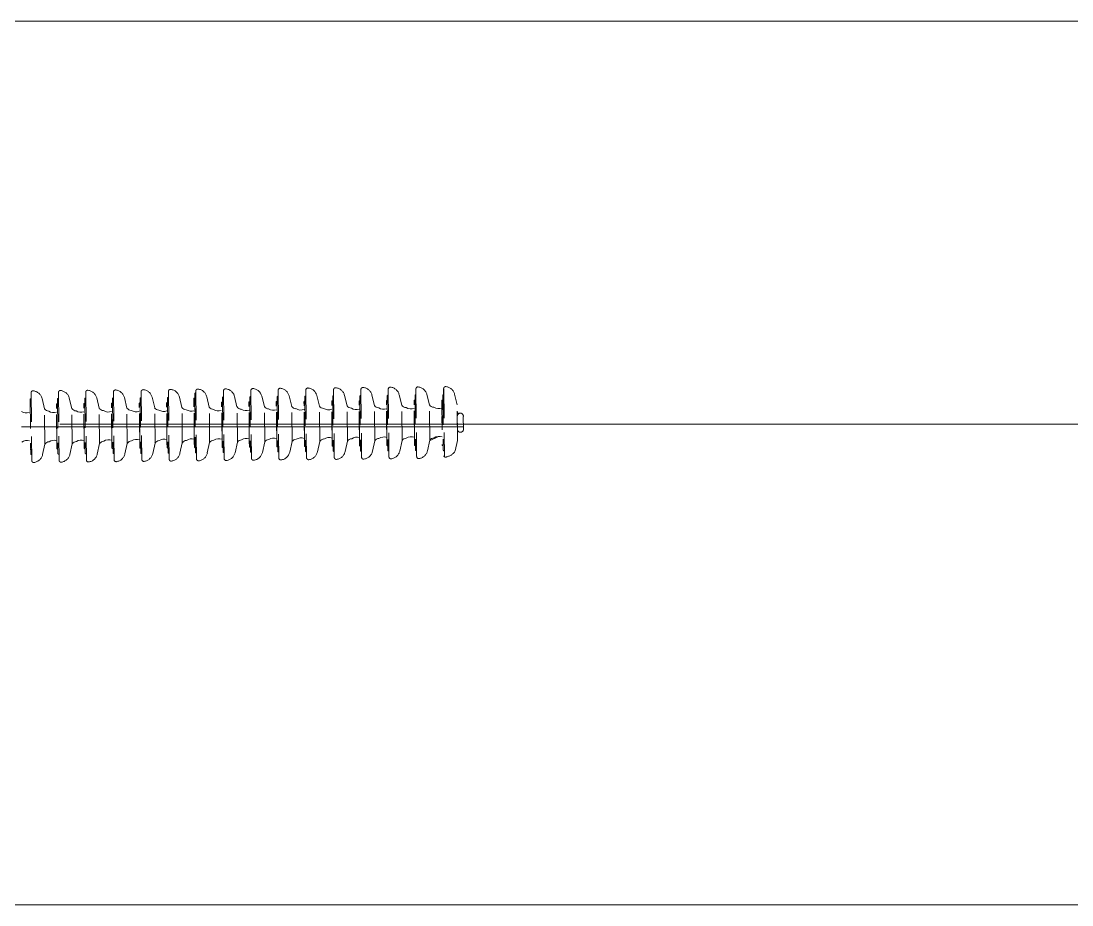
# Model space of a CAD drawing. Header units: inches. Extents: x 3989 to 4711, y 2881 to 3348.
# Drawn here: x 4450.72 to 4468.74, y 3053.97 to 3069.12 of the extents above; entities that cross this region are included whole.
import ezdxf

# ---------------------------------------------------------------- set-up
doc = ezdxf.new("R2010")
doc.units = ezdxf.units.IN
doc.header["$MEASUREMENT"] = 0
doc.linetypes.add('DASHED', pattern=[0.75, 0.5, -0.25])
doc.layers.add('COTAS', color=4, linetype='Continuous')
doc.layers.add('medidas', color=3, linetype='Continuous')

# ---------------------------------------------------------------- blocks, each defined once
blk = doc.blocks.new('*U13')
at = {"color": 0, "linetype": 'DASHED', "lineweight": 0}
for p, q in [((-124.555, -90.39), (-124.599, -90.569)), ((-124.367, -90.294), (-124.379, -91.453)), ((-124.368, -90.3), (-124.379, -91.46)), ((-124.351, -90.412), (-124.361, -91.349)), ((-124.08, -90.395), (-124.124, -90.574)), ((-123.892, -90.298), (-123.904, -91.458)), ((-123.885, -90.401), (-123.893, -90.401)), ((-123.876, -90.41), (-123.886, -91.347)), ((-123.605, -90.399), (-123.649, -90.578)), ((-123.417, -90.303), (-123.429, -91.463)), ((-123.41, -90.406), (-123.418, -90.406)), ((-123.401, -90.415), (-123.411, -91.352)), ((-123.137, -90.404), (-123.18, -90.583)), ((-122.949, -90.308), (-122.961, -91.468)), ((-122.941, -90.411), (-122.95, -90.411)), ((-122.933, -90.42), (-122.942, -91.357)), ((-122.668, -90.409), (-122.712, -90.588)), ((-122.481, -90.313), (-122.492, -91.473)), ((-122.473, -90.416), (-122.482, -90.416)), ((-122.193, -90.414), (-122.237, -90.593)), ((-122.006, -90.318), (-122.017, -91.477)), ((-121.998, -90.42), (-122.007, -90.42)), ((-121.718, -90.418), (-121.762, -90.597)), ((-121.53, -90.322), (-121.542, -91.482)), ((-121.062, -90.327), (-121.074, -91.487)), ((-120.594, -90.332), (-120.606, -91.492)), ((-120.594, -90.332), (-120.606, -91.492)), ((-120.119, -90.336), (-120.131, -91.496)), ((-120.119, -90.336), (-120.131, -91.496)), ((-120.11, -90.368), (-120.119, -90.368)), ((-120.102, -90.377), (-120.111, -91.314)), ((-119.65, -90.341), (-119.662, -91.501)), ((-119.182, -90.346), (-119.194, -91.506)), ((-118.707, -90.351), (-118.719, -91.511)), ((-118.232, -90.356), (-118.244, -91.515)), ((-117.764, -90.361), (-117.775, -91.52)), ((-117.295, -90.365), (-117.307, -91.525)), ((-124.605, -91.18), (-124.599, -90.569)), ((-124.335, -90.5), (-124.343, -91.261)), ((-124.13, -91.179), (-124.124, -90.574)), ((-123.868, -90.49), (-123.877, -90.49)), ((-123.867, -91.175), (-123.86, -90.57)), ((-123.655, -91.183), (-123.649, -90.578)), ((-123.393, -90.494), (-123.402, -90.494)), ((-123.391, -91.179), (-123.385, -90.574)), ((-123.186, -91.188), (-123.18, -90.583)), ((-122.925, -90.499), (-122.934, -90.499)), ((-122.923, -91.184), (-122.917, -90.579)), ((-122.718, -91.193), (-122.712, -90.588)), ((-122.465, -90.424), (-122.474, -91.361)), ((-122.457, -90.504), (-122.465, -90.504)), ((-122.455, -91.189), (-122.449, -90.584)), ((-122.243, -91.198), (-122.237, -90.593)), ((-121.989, -90.429), (-121.999, -91.366)), ((-121.982, -90.509), (-121.99, -90.509)), ((-121.98, -91.194), (-121.974, -90.589)), ((-121.768, -91.202), (-121.762, -90.597)), ((-121.523, -90.425), (-121.531, -90.425)), ((-121.514, -90.434), (-121.524, -91.371)), ((-121.506, -90.513), (-121.515, -90.513)), ((-121.505, -91.198), (-121.499, -90.593)), ((-121.25, -90.423), (-121.294, -90.602)), ((-121.055, -90.43), (-121.063, -90.43)), ((-121.046, -90.439), (-121.055, -91.376)), ((-121.038, -90.518), (-121.047, -90.518)), ((-121.036, -91.203), (-121.03, -90.598)), ((-120.782, -90.428), (-120.825, -90.607)), ((-120.586, -90.435), (-120.595, -90.435)), ((-120.578, -90.444), (-120.587, -91.381)), ((-120.578, -90.444), (-120.587, -91.381)), ((-120.306, -90.433), (-120.35, -90.611)), ((-120.103, -90.448), (-120.112, -91.385)), ((-119.838, -90.438), (-119.882, -90.617)), ((-119.643, -90.444), (-119.652, -90.444)), ((-119.634, -90.453), (-119.644, -91.39)), ((-119.626, -90.533), (-119.635, -90.533)), ((-119.37, -90.442), (-119.414, -90.621)), ((-119.175, -90.449), (-119.183, -90.449)), ((-119.166, -90.458), (-119.176, -91.395)), ((-119.158, -90.537), (-119.167, -90.537)), ((-118.895, -90.447), (-118.938, -90.626)), ((-118.699, -90.454), (-118.708, -90.454)), ((-118.691, -90.463), (-118.7, -91.4)), ((-118.683, -90.542), (-118.692, -90.542)), ((-118.42, -90.452), (-118.463, -90.631)), ((-118.224, -90.458), (-118.233, -90.458)), ((-118.216, -90.467), (-118.225, -91.404)), ((-118.208, -90.547), (-118.217, -90.547)), ((-117.951, -90.457), (-117.995, -90.636)), ((-117.756, -90.463), (-117.765, -90.463)), ((-117.748, -90.472), (-117.757, -91.409)), ((-117.74, -90.552), (-117.748, -90.552)), ((-117.483, -90.462), (-117.527, -90.64)), ((-117.288, -90.468), (-117.296, -90.468)), ((-117.279, -90.477), (-117.289, -91.414)), ((-124.704, -90.772), (-124.707, -90.995)), ((-124.601, -90.773), (-124.603, -90.996)), ((-124.338, -90.769), (-124.34, -90.992)), ((-123.862, -90.767), (-123.865, -90.991)), ((-123.387, -90.771), (-123.39, -90.995)), ((-122.919, -90.777), (-122.921, -91)), ((-121.3, -91.207), (-121.294, -90.602)), ((-120.831, -91.212), (-120.825, -90.607)), ((-120.568, -91.208), (-120.562, -90.603)), ((-120.356, -91.217), (-120.35, -90.611)), ((-120.093, -91.213), (-120.087, -90.607)), ((-119.888, -91.222), (-119.882, -90.617)), ((-119.625, -91.218), (-119.619, -90.613)), ((-119.42, -91.226), (-119.414, -90.621)), ((-119.157, -91.222), (-119.15, -90.617)), ((-118.945, -91.231), (-118.938, -90.626)), ((-118.681, -91.227), (-118.675, -90.622)), ((-118.469, -91.236), (-118.463, -90.631)), ((-118.206, -91.232), (-118.2, -90.627)), ((-118.001, -91.241), (-117.995, -90.636)), ((-117.738, -91.237), (-117.732, -90.632)), ((-117.533, -91.246), (-117.527, -90.64)), ((-122.451, -90.781), (-122.453, -91.005)), ((-121.976, -90.786), (-121.978, -91.01)), ((-121.501, -90.791), (-121.503, -91.014)), ((-121.032, -90.796), (-121.035, -91.019)), ((-120.564, -90.8), (-120.566, -91.024)), ((-120.089, -90.805), (-120.091, -91.028)), ((-119.621, -90.81), (-119.623, -91.034)), ((-119.152, -90.815), (-119.155, -91.038)), ((-118.677, -90.82), (-118.68, -91.043)), ((-118.202, -90.824), (-118.204, -91.048)), ((-117.734, -90.829), (-117.736, -91.053)), ((-124.565, -91.36), (-124.605, -91.18)), ((-124.351, -91.269), (-124.36, -91.269)), ((-124.09, -91.358), (-124.13, -91.179)), ((-123.876, -91.268), (-123.885, -91.268)), ((-123.615, -91.363), (-123.655, -91.183)), ((-123.401, -91.272), (-123.41, -91.272)), ((-123.146, -91.368), (-123.186, -91.188)), ((-122.933, -91.277), (-122.941, -91.277)), ((-122.678, -91.373), (-122.718, -91.193)), ((-122.465, -91.282), (-122.473, -91.282)), ((-122.203, -91.377), (-122.243, -91.198)), ((-121.989, -91.287), (-121.998, -91.287)), ((-121.728, -91.382), (-121.768, -91.202)), ((-121.514, -91.291), (-121.523, -91.291)), ((-121.26, -91.387), (-121.3, -91.207)), ((-121.046, -91.296), (-121.055, -91.296)), ((-120.791, -91.392), (-120.831, -91.212)), ((-120.578, -91.301), (-120.586, -91.301)), ((-120.316, -91.396), (-120.356, -91.217)), ((-120.103, -91.306), (-120.111, -91.305)), ((-119.848, -91.401), (-119.888, -91.222)), ((-119.634, -91.311), (-119.643, -91.311)), ((-119.38, -91.406), (-119.42, -91.226)), ((-119.166, -91.315), (-119.175, -91.315)), ((-118.905, -91.411), (-118.945, -91.231)), ((-118.691, -91.32), (-118.7, -91.32)), ((-118.429, -91.415), (-118.469, -91.236)), ((-117.961, -91.421), (-118.001, -91.241)), ((-117.493, -91.425), (-117.533, -91.246)), ((-124.37, -91.357), (-124.378, -91.357)), ((-123.894, -91.356), (-123.903, -91.356)), ((-123.419, -91.36), (-123.428, -91.36)), ((-122.951, -91.365), (-122.96, -91.365)), ((-122.483, -91.37), (-122.491, -91.37)), ((-122.008, -91.375), (-122.016, -91.375)), ((-121.532, -91.379), (-121.541, -91.379)), ((-121.064, -91.384), (-121.073, -91.384)), ((-120.596, -91.389), (-120.605, -91.389)), ((-120.121, -91.394), (-120.129, -91.393)), ((-119.653, -91.399), (-119.661, -91.399)), ((-119.184, -91.403), (-119.193, -91.403)), ((-118.709, -91.408), (-118.718, -91.408)), ((-118.234, -91.413), (-118.243, -91.413)), ((-118.216, -91.325), (-118.224, -91.325)), ((-117.766, -91.418), (-117.774, -91.418)), ((-117.748, -91.33), (-117.756, -91.33)), ((-117.298, -91.423), (-117.306, -91.422)), ((-117.279, -91.335), (-117.288, -91.334))]:
    blk.add_line(p, q, dxfattribs=at)
at = {"color": 0, "lineweight": 0}
for p, q in [((-123.86, -90.498), (-123.86, -90.57)), ((-123.385, -90.503), (-123.385, -90.574)), ((-122.916, -90.508), (-122.917, -90.579)), ((-122.448, -90.513), (-122.449, -90.584)), ((-121.973, -90.518), (-121.974, -90.589)), ((-121.498, -90.522), (-121.499, -90.593)), ((-121.03, -90.527), (-121.03, -90.598)), ((-120.561, -90.532), (-120.562, -90.603)), ((-120.086, -90.536), (-120.087, -90.607)), ((-120.085, -90.465), (-120.086, -90.536)), ((-119.618, -90.541), (-119.619, -90.613)), ((-119.15, -90.546), (-119.15, -90.617)), ((-118.675, -90.551), (-118.675, -90.622)), ((-118.199, -90.555), (-118.2, -90.627)), ((-117.731, -90.561), (-117.732, -90.632)), ((-124.276, -91.112), (-124.127, -91.191)), ((-123.867, -91.175), (-123.867, -91.259)), ((-123.391, -91.179), (-123.392, -91.264)), ((-122.923, -91.184), (-122.924, -91.269)), ((-122.455, -91.189), (-122.456, -91.273)), ((-121.98, -91.194), (-121.981, -91.278)), ((-121.505, -91.198), (-121.506, -91.283)), ((-121.036, -91.203), (-121.037, -91.288)), ((-120.568, -91.208), (-120.569, -91.293)), ((-120.093, -91.213), (-120.094, -91.297)), ((-119.625, -91.218), (-119.626, -91.302)), ((-119.157, -91.222), (-119.157, -91.307)), ((-118.681, -91.227), (-118.682, -91.312)), ((-118.206, -91.232), (-118.207, -91.316)), ((-117.738, -91.237), (-117.739, -91.321))]:
    blk.add_line(p, q, dxfattribs=at)
at = {"lineweight": 0}
blk.add_line((-117.786, -90.9), (-168.36, -90.9), dxfattribs=at)
at = {"color": 0, "lineweight": 0}
blk.add_lwpolyline([(-124.621, -90.724), (-124.6, -90.685)], dxfattribs=at)
at = {"color": 0, "linetype": 'DASHED', "lineweight": 0}
for centre, radius, start, end in [((-124.387, -90.431), 0.173, 96.1367, 166.2887), ((-124.402, -90.293), 0.0346, 359.4188, 96.1367), ((-124.36, -90.41), 0.00864, 359.4188, 89.4188), ((-123.912, -90.436), 0.173, 96.1367, 166.2887), ((-123.927, -90.298), 0.0346, 359.4188, 96.1367), ((-123.885, -90.41), 0.00864, 359.4188, 89.4188), ((-123.437, -90.44), 0.173, 96.1367, 166.2887), ((-123.452, -90.303), 0.0346, 359.4188, 96.1367), ((-123.41, -90.414), 0.00864, 359.4188, 89.4188), ((-122.969, -90.445), 0.173, 96.1367, 166.2887), ((-122.984, -90.308), 0.0346, 359.4188, 96.1367), ((-122.941, -90.42), 0.00864, 359.4188, 89.4188), ((-122.5, -90.45), 0.173, 96.1367, 166.2887), ((-122.515, -90.312), 0.0346, 359.4188, 96.1367), ((-122.473, -90.424), 0.00864, 359.4188, 89.4188), ((-122.025, -90.455), 0.173, 96.1367, 166.2887), ((-122.04, -90.317), 0.0346, 359.4188, 96.1367), ((-121.998, -90.429), 0.00864, 359.4188, 89.4188), ((-121.55, -90.459), 0.173, 96.1367, 166.2887), ((-121.565, -90.322), 0.0346, 359.4188, 96.1367), ((-121.082, -90.464), 0.173, 96.1367, 166.2887), ((-121.097, -90.327), 0.0346, 359.4188, 96.1367), ((-120.614, -90.469), 0.173, 96.1367, 166.2887), ((-120.628, -90.332), 0.0346, 359.4188, 96.1367), ((-120.139, -90.474), 0.173, 96.1367, 166.2887), ((-120.153, -90.336), 0.0346, 359.4188, 96.1367), ((-120.111, -90.377), 0.00864, 359.4188, 89.4188), ((-119.67, -90.479), 0.173, 96.1367, 166.2887), ((-119.685, -90.341), 0.0346, 359.4188, 96.1367), ((-119.202, -90.483), 0.173, 96.1367, 166.2887), ((-119.217, -90.346), 0.0346, 359.4188, 96.1367), ((-118.727, -90.488), 0.173, 96.1367, 166.2887), ((-118.742, -90.351), 0.0346, 359.4188, 96.1367), ((-118.252, -90.493), 0.173, 96.1367, 166.2887), ((-118.267, -90.355), 0.0346, 359.4188, 96.1367), ((-117.783, -90.498), 0.173, 96.1367, 166.2887), ((-117.798, -90.36), 0.0346, 359.4188, 96.1367), ((-117.315, -90.503), 0.173, 96.1367, 166.2887), ((-117.33, -90.365), 0.0346, 359.4188, 96.1367), ((-124.344, -90.5), 0.00864, 359.4188, 89.4188), ((-123.868, -90.498), 0.00864, 359.4188, 89.4188), ((-123.393, -90.503), 0.00864, 359.4188, 89.4188), ((-122.925, -90.508), 0.00864, 359.4188, 89.4188), ((-122.457, -90.513), 0.00864, 359.4188, 89.4188), ((-121.982, -90.517), 0.00864, 359.4188, 89.4188), ((-121.523, -90.434), 0.00864, 359.4188, 89.4188), ((-121.506, -90.522), 0.00864, 359.4188, 89.4188), ((-121.055, -90.439), 0.00864, 359.4188, 89.4188), ((-121.038, -90.527), 0.00864, 359.4188, 89.4188), ((-120.586, -90.443), 0.00864, 359.4188, 89.4188), ((-120.57, -90.532), 0.00864, 359.4188, 89.4188), ((-120.094, -90.465), 0.00864, 359.4188, 89.4188), ((-119.643, -90.453), 0.00864, 359.4188, 89.4188), ((-119.627, -90.541), 0.00864, 359.4188, 89.4188), ((-119.175, -90.458), 0.00864, 359.4188, 89.4188), ((-119.158, -90.546), 0.00864, 359.4188, 89.4188), ((-118.7, -90.463), 0.00864, 359.4188, 89.4188), ((-118.683, -90.551), 0.00864, 359.4188, 89.4188), ((-118.224, -90.467), 0.00864, 359.4188, 89.4188), ((-118.208, -90.555), 0.00864, 359.4188, 89.4188), ((-117.756, -90.472), 0.00864, 359.4188, 89.4188), ((-117.74, -90.561), 0.00864, 359.4188, 89.4188), ((-117.288, -90.477), 0.00864, 359.4188, 89.4188), ((-124.653, -90.766), 0.0522, 352.1235, 186.7141), ((-124.655, -90.989), 0.0522, 172.1235, 6.7141), ((-124.351, -91.261), 0.00864, 269.4188, 359.4188), ((-123.876, -91.259), 0.00864, 269.4188, 359.4188), ((-123.401, -91.263), 0.00864, 269.4188, 359.4188), ((-122.933, -91.269), 0.00864, 269.4188, 359.4188), ((-122.464, -91.273), 0.00864, 269.4188, 359.4188), ((-121.989, -91.278), 0.00864, 269.4188, 359.4188), ((-121.514, -91.283), 0.00864, 269.4188, 359.4188), ((-121.046, -91.288), 0.00864, 269.4188, 359.4188), ((-120.578, -91.292), 0.00864, 269.4188, 359.4188), ((-120.103, -91.297), 0.00864, 269.4188, 359.4188), ((-119.634, -91.302), 0.00864, 269.4188, 359.4188), ((-119.166, -91.307), 0.00864, 269.4188, 359.4188), ((-118.691, -91.312), 0.00864, 269.4188, 359.4188), ((-118.216, -91.316), 0.00864, 269.4188, 359.4188), ((-117.748, -91.321), 0.00864, 269.4188, 359.4188), ((-124.383, -91.255), 0.21, 210.153, 260.354), ((-124.4, -91.433), 0.0346, 237.726, 334.4439), ((-124.37, -91.349), 0.00864, 269.4188, 359.4188), ((-123.921, -91.321), 0.173, 192.5488, 262.7008), ((-123.939, -91.458), 0.0346, 262.7008, 359.4188), ((-123.894, -91.347), 0.00864, 269.4188, 359.4188), ((-123.446, -91.325), 0.173, 192.5488, 262.7008), ((-123.464, -91.462), 0.0346, 262.7008, 359.4188), ((-123.419, -91.351), 0.00864, 269.4188, 359.4188), ((-122.978, -91.33), 0.173, 192.5488, 262.7008), ((-122.995, -91.468), 0.0346, 262.7008, 359.4188), ((-122.951, -91.357), 0.00864, 269.4188, 359.4188), ((-122.509, -91.335), 0.173, 192.5488, 262.7008), ((-122.527, -91.472), 0.0346, 262.7008, 359.4188), ((-122.483, -91.361), 0.00864, 269.4188, 359.4188), ((-122.034, -91.34), 0.173, 192.5488, 262.7008), ((-122.052, -91.477), 0.0346, 262.7008, 359.4188), ((-122.008, -91.366), 0.00864, 269.4188, 359.4188), ((-121.559, -91.344), 0.173, 192.5488, 262.7008), ((-121.577, -91.482), 0.0346, 262.7008, 359.4188), ((-121.532, -91.371), 0.00864, 269.4188, 359.4188), ((-121.091, -91.349), 0.173, 192.5488, 262.7008), ((-121.108, -91.487), 0.0346, 262.7008, 359.4188), ((-121.064, -91.376), 0.00864, 269.4188, 359.4188), ((-120.623, -91.354), 0.173, 192.5488, 262.7008), ((-120.64, -91.491), 0.0346, 262.7008, 359.4188), ((-120.596, -91.38), 0.00864, 269.4188, 359.4188), ((-120.148, -91.359), 0.173, 192.5488, 262.7008), ((-120.165, -91.496), 0.0346, 262.7008, 359.4188), ((-120.121, -91.385), 0.00864, 269.4188, 359.4188), ((-119.679, -91.364), 0.173, 192.5488, 262.7008), ((-119.697, -91.501), 0.0346, 262.7008, 359.4188), ((-119.652, -91.39), 0.00864, 269.4188, 359.4188), ((-119.211, -91.369), 0.173, 192.5488, 262.7008), ((-119.184, -91.395), 0.00864, 269.4188, 359.4188), ((-118.736, -91.373), 0.173, 192.5488, 262.7008), ((-118.709, -91.4), 0.00864, 269.4188, 359.4188), ((-118.261, -91.378), 0.173, 192.5488, 262.7008), ((-118.234, -91.404), 0.00864, 269.4188, 359.4188), ((-117.792, -91.383), 0.173, 192.5488, 262.7008), ((-117.766, -91.409), 0.00864, 269.4188, 359.4188), ((-117.324, -91.388), 0.173, 192.5488, 262.7008), ((-117.297, -91.414), 0.00864, 269.4188, 359.4188), ((-119.229, -91.506), 0.0346, 262.7008, 359.4188), ((-118.753, -91.511), 0.0346, 262.7008, 359.4188), ((-118.278, -91.515), 0.0346, 262.7008, 359.4188), ((-117.81, -91.52), 0.0346, 262.7008, 359.4188), ((-117.342, -91.525), 0.0346, 262.7008, 359.4188)]:
    blk.add_arc(centre, radius, start, end, dxfattribs=at)
at = {"color": 0, "lineweight": 0}
for centre, radius, start, end in [((-124.201, -90.518), 0.0951, 272.6444, 324.4611), ((-123.726, -90.523), 0.0951, 272.6444, 324.4611), ((-123.258, -90.528), 0.0951, 272.6444, 324.4611), ((-122.789, -90.533), 0.0951, 272.6444, 324.4611), ((-122.314, -90.537), 0.0951, 272.6444, 324.4611), ((-121.839, -90.542), 0.0951, 272.6444, 324.4611), ((-124.28, -90.483), 0.154, 248.4501, 302.5401), ((-123.805, -90.488), 0.154, 248.4501, 302.5401), ((-123.336, -90.493), 0.154, 251.1672, 302.5401), ((-122.868, -90.498), 0.154, 251.1672, 302.5401), ((-122.393, -90.502), 0.154, 248.4501, 302.5401), ((-121.918, -90.507), 0.154, 248.4501, 302.5401), ((-121.449, -90.512), 0.154, 251.1672, 302.5401), ((-121.371, -90.547), 0.0951, 272.6444, 324.4611), ((-120.981, -90.517), 0.154, 251.1672, 302.5401), ((-120.903, -90.552), 0.0951, 272.6444, 324.4611), ((-120.506, -90.521), 0.154, 251.1672, 302.5401), ((-120.428, -90.556), 0.0951, 272.6444, 324.4611), ((-120.038, -90.526), 0.154, 251.1672, 302.5401), ((-119.959, -90.561), 0.0951, 272.6444, 324.4611), ((-119.57, -90.531), 0.154, 251.1672, 302.5401), ((-119.491, -90.566), 0.0951, 272.6444, 324.4611), ((-119.094, -90.536), 0.154, 248.4501, 302.5401), ((-119.016, -90.571), 0.0951, 272.6444, 324.4611), ((-118.619, -90.541), 0.154, 248.4501, 302.5401), ((-118.541, -90.576), 0.0951, 272.6444, 324.4611), ((-118.151, -90.545), 0.154, 251.1672, 302.5401), ((-118.073, -90.58), 0.0951, 272.6444, 324.4611), ((-117.683, -90.55), 0.154, 251.1672, 302.5401), ((-117.604, -90.585), 0.0951, 272.6444, 324.4611), ((-117.215, -90.555), 0.154, 251.1672, 302.5401), ((-124.288, -91.266), 0.154, 56.2975, 110.3874), ((-124.208, -91.232), 0.0951, 34.3765, 86.1931), ((-123.812, -91.27), 0.154, 56.2975, 110.3874), ((-123.344, -91.275), 0.154, 56.2975, 107.6703), ((-122.876, -91.28), 0.154, 56.2975, 107.6703), ((-122.401, -91.285), 0.154, 56.2975, 110.3874), ((-121.926, -91.29), 0.154, 56.2975, 110.3874), ((-121.457, -91.294), 0.154, 56.2975, 107.6703), ((-123.733, -91.237), 0.0951, 34.3765, 86.1931), ((-123.265, -91.242), 0.0951, 34.3765, 86.1931), ((-122.797, -91.247), 0.0951, 34.3765, 86.1931), ((-122.322, -91.251), 0.0951, 34.3765, 86.1931), ((-121.846, -91.256), 0.0951, 34.3765, 86.1931), ((-121.378, -91.261), 0.0951, 34.3765, 86.1931), ((-120.989, -91.299), 0.154, 56.2975, 107.6703), ((-120.91, -91.266), 0.0951, 34.3765, 86.1931), ((-120.514, -91.304), 0.154, 56.2975, 110.3874), ((-120.435, -91.271), 0.0951, 34.3765, 86.1931), ((-120.046, -91.309), 0.154, 56.2975, 107.6703), ((-119.967, -91.275), 0.0951, 34.3765, 86.1931), ((-119.577, -91.313), 0.154, 56.2975, 107.6703), ((-119.498, -91.28), 0.0951, 34.3765, 86.1931), ((-119.102, -91.318), 0.154, 56.2975, 110.3874), ((-119.023, -91.285), 0.0951, 34.3765, 86.1931), ((-118.627, -91.323), 0.154, 56.2975, 110.3874), ((-118.548, -91.29), 0.0951, 34.3765, 86.1931), ((-118.159, -91.328), 0.154, 56.2975, 107.6703), ((-118.08, -91.294), 0.0951, 34.3765, 86.1931), ((-117.691, -91.333), 0.154, 56.2975, 107.6703), ((-117.612, -91.299), 0.0951, 34.3765, 86.1931), ((-117.222, -91.337), 0.154, 56.2975, 107.6703)]:
    blk.add_arc(centre, radius, start, end, dxfattribs=at)
at = {"layer": 'COTAS', "color": 0, "lineweight": 0}
blk.add_line((-124.706, -90.948), (-117.132, -90.948), dxfattribs=at)
at = {"layer": 'medidas', "color": 0, "lineweight": 0}
for p, q in [((-124.36, -90.402), (-124.369, -90.402)), ((-124.344, -90.491), (-124.352, -90.491))]:
    blk.add_line(p, q, dxfattribs=at)
blk = doc.blocks.new('*U14')
at = {"color": 0, "linetype": 'ByBlock', "lineweight": -2, "transparency": 16777216}
blk.add_blockref('*U13', (0, 0), dxfattribs=at)

msp = doc.modelspace()

# ---------------------------------------------------------------- linework, layer by layer
at = {"color": 3, "lineweight": 0}
for p, q in [((4651.98952, 3069.1245), (4424.48611, 3069.1245)), ((4424.55191, 3053.97443), (4651.99682, 3053.97443))]:
    msp.add_line(p, q, dxfattribs=at)

# ---------------------------------------------------------------- block references
at = {"lineweight": 0, "xscale": -1}
msp.add_blockref('*U14', (4333.6009, 3153.11752), dxfattribs=at)

doc.saveas('drawing.dxf')
